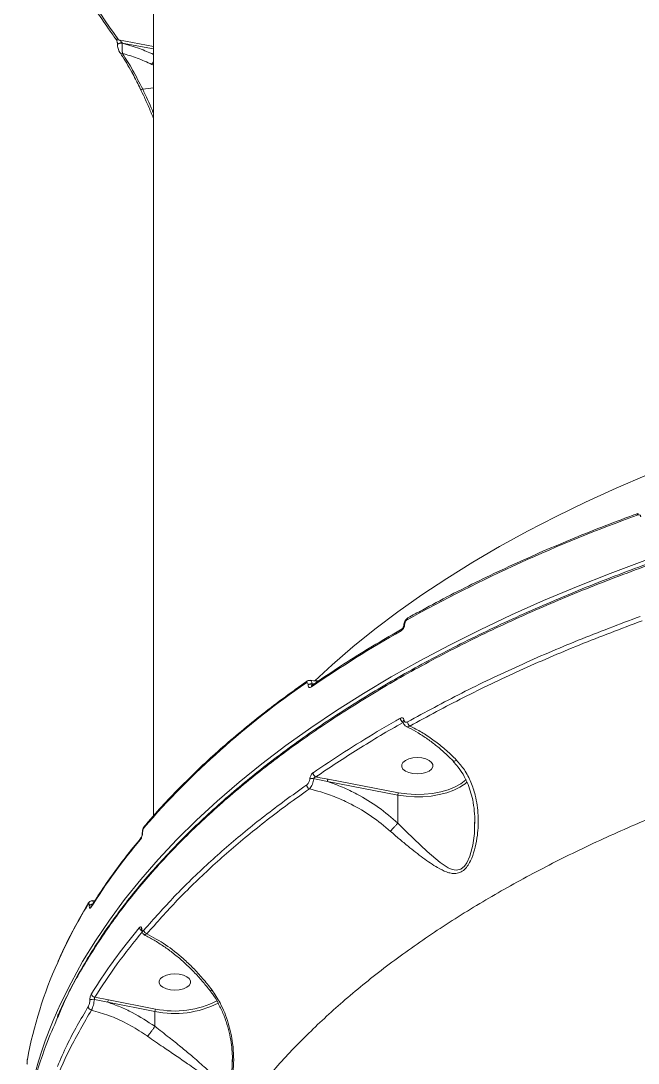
# Model space of a CAD drawing. Header units: millimetres. Extents: x -6104 to 7803, y -6013 to 4803.
# Drawn here: x 53.4 to 230.3, y 985.6 to 1284.2 of the extents above; entities that cross this region are included whole.
import ezdxf

# ---------------------------------------------------------------- set-up
doc = ezdxf.new("R2010")
doc.units = ezdxf.units.MM
doc.layers.add('DIKOM_ОБЪЕКТ', color=7, linetype='Continuous')

msp = doc.modelspace()

# ---------------------------------------------------------------- linework, layer by layer
at = {"layer": 'DIKOM_ОБЪЕКТ', "color": 7, "linetype": 'Continuous', "lineweight": 15}
for p, q in [((91.419, 1056.42), (91.419, 1318.53)), ((91.419, 1276.834), (81.432, 1278.686)), ((81.134, 1277.232), (81.134, 1277.306)), ((82.473, 1277.716), (82.473, 1277.791)), ((82.473, 1277.791), (91.419, 1276.132)), ((90.946, 1271.681), (91.419, 1271.47)), ((87.652, 1264.72), (87.647, 1264.73)), ((88.333, 1264.544), (91.419, 1264.916)), ((163.129, 1110.919), (163.129, 1110.966)), ((163.391, 1111.266), (163.391, 1111.313)), ((135.718, 1094.016), (135.718, 1093.947)), ((136.848, 1094.128), (136.848, 1094.196)), ((136.848, 1094.196), (137.401, 1094.176)), ((137.231, 1094.06), (136.848, 1094.128)), ((141.251, 1066.232), (161.451, 1062.326)), ((161.623, 1062.997), (141.426, 1066.902)), ((161.451, 1054.327), (161.451, 1062.326)), ((183.393, 1054.598), (183.389, 1054.207)), ((88.226, 1051.45), (88.226, 1051.518)), ((88.309, 1051.655), (88.309, 1051.724)), ((73.024, 1030.7), (73.024, 1030.653)), ((73.587, 1030.48), (73.585, 1030.478)), ((73.94, 1032.116), (74.584, 1032.043)), ((74.477, 1003.796), (78.329, 1003.004)), ((78.504, 1003.674), (74.584, 1004.415)), ((92.008, 1001.063), (78.504, 1003.674)), ((78.329, 1003.004), (91.835, 1000.393)), ((91.835, 996.109), (91.835, 1000.393)), ((113.99, 986.604), (113.977, 985.886))]:
    msp.add_line(p, q, dxfattribs=at)
at = {"layer": 'DIKOM_ОБЪЕКТ', "color": 7, "linetype": 'Continuous', "lineweight": 15, "flags": 128}
for points in [[(82.473, 1277.791), (82.195, 1277.82), (81.911, 1277.808), (81.646, 1277.756), (81.42, 1277.667), (81.252, 1277.549), (81.155, 1277.411), (81.134, 1277.309)], [(82.473, 1277.716), (82.195, 1277.746), (81.911, 1277.734), (81.646, 1277.681), (81.42, 1277.592), (81.252, 1277.474), (81.155, 1277.336), (81.134, 1277.228)], [(81.811, 1275.071), (81.807, 1275.075), (81.779, 1275.115)], [(232.874, 1154.132), (223.936, 1150.282), (215.229, 1146.294), (206.763, 1142.171), (198.545, 1137.917), (190.583, 1133.536), (182.884, 1129.032), (175.455, 1124.409), (168.303, 1119.671), (161.435, 1114.823), (154.858, 1109.87), (148.577, 1104.816), (142.598, 1099.665), (137.648, 1095.111)], [(232.175, 1129.549), (222.3, 1125.869), (212.636, 1122.043), (203.193, 1118.074), (193.976, 1113.966), (184.995, 1109.721), (176.257, 1105.344), (167.769, 1100.839), (159.539, 1096.208), (151.573, 1091.456), (143.878, 1086.588), (136.461, 1081.606), (129.327, 1076.516), (122.484, 1071.321), (115.936, 1066.026), (109.689, 1060.635), (103.748, 1055.153), (98.118, 1049.585), (92.805, 1043.935), (87.813, 1038.208), (83.145, 1032.409), (78.805, 1026.542), (74.799, 1020.613), (71.128, 1014.627), (67.795, 1008.588), (64.805, 1002.503), (63.946, 1000.604)], [(167.001, 1073.075), (165.734, 1072.981), (164.569, 1072.707), (163.601, 1072.275), (162.908, 1071.72), (162.547, 1071.087), (162.547, 1070.428), (162.908, 1069.795), (163.601, 1069.24), (164.569, 1068.808), (165.734, 1068.534), (167.001, 1068.44), (168.269, 1068.534), (169.434, 1068.808), (170.402, 1069.24), (171.095, 1069.795), (171.456, 1070.428), (171.456, 1071.087), (171.095, 1071.72), (170.402, 1072.275), (169.434, 1072.707), (168.269, 1072.981), (167.001, 1073.075)], [(181.008, 1066.774), (180.898, 1066.674), (179.508, 1065.618), (177.817, 1064.685), (175.867, 1063.898), (173.704, 1063.275), (171.38, 1062.832), (168.952, 1062.578), (166.477, 1062.521), (164.014, 1062.662), (161.623, 1062.997)], [(180.289, 1065.291), (180.694, 1065.587), (181.317, 1066.103)], [(161.451, 1062.326), (163.785, 1061.994), (166.188, 1061.841), (168.609, 1061.871), (170.995, 1062.083), (173.295, 1062.473), (175.459, 1063.032), (177.441, 1063.748), (179.199, 1064.606), (180.289, 1065.291)], [(183.389, 1054.207), (183.355, 1051.316), (182.898, 1048.032), (182.049, 1044.882), (181.193, 1042.978), (180.536, 1042.023), (179.488, 1041.135), (178.164, 1040.806), (176.983, 1041.012), (175.833, 1041.514), (173.566, 1043.014), (169.852, 1046.152), (166.011, 1049.786), (163.747, 1051.998), (161.451, 1054.3), (161.444, 1054.307), (161.444, 1054.307)], [(97.542, 1011.113), (96.274, 1011.019), (95.109, 1010.745), (94.141, 1010.313), (93.449, 1009.758), (93.088, 1009.125), (93.088, 1008.465), (93.449, 1007.832), (94.141, 1007.277), (95.109, 1006.845), (96.274, 1006.571), (97.542, 1006.477), (98.81, 1006.571), (99.975, 1006.845), (100.943, 1007.277), (101.636, 1007.832), (101.996, 1008.465), (101.996, 1009.125), (101.636, 1009.758), (100.943, 1010.313), (99.975, 1010.745), (98.81, 1011.019), (97.542, 1011.113)]]:
    msp.add_lwpolyline(points, dxfattribs=at)
at = {"layer": 'DIKOM_ОБЪЕКТ', "color": 7, "linetype": 'Continuous', "lineweight": 15}
for centre, radius, start, end in [((201.823, 1368.005), 149.907, 202.88976, 216.57193), ((81.235, 1279.444), 0.783, 218.89934, 284.57656), ((82.372, 1275.577), 0.756, 222.07578, 281.13259), ((88.125, 1265.144), 0.634, 221.85546, 289.19728), ((384.588, 714.916), 454.694, 109.86956, 119.0113), ((230.568, 1142.617), 0.527, 122.84998, 188.3191), ((163.553, 1110.918), 0.427, 112.38459, 173.65594), ((163.552, 1110.872), 0.425, 112.31174, 174.25572), ((164.639, 1112.608), 0.572, 124.32925, 185.13574), ((331.524, 810.489), 343.457, 119.50377, 124.56683), ((162.945, 1109.46), 0.57, 124.26444, 185.27426), ((273.872, 892.187), 245.271, 124.45502, 139.01553), ((135.708, 1094.468), 0.602, 127.80233, 183.65431), ((136.521, 1092.617), 1.613, 78.29417, 119.86871), ((136.521, 1092.549), 1.613, 78.29422, 119.86571), ((137.261, 1093.351), 0.604, 127.75984, 183.50227), ((163.585, 1084.423), 1.413, 181.96719, 241.6357), ((163.455, 1083.397), 0.525, 121.26531, 182.8244), ((165.633, 1083.366), 1.433, 182.15648, 239.26389), ((136.878, 1065.154), 1.938, 75.73369, 110.09407), ((138.456, 1068.783), 1.329, 182.6494, 246.64965), ((142.561, 1066.246), 1.311, 149.97967, 180.61091), ((136.645, 1065.32), 1.33, 182.88198, 244.86049), ((88.541, 1051.51), 0.315, 137.40638, 177.93747), ((88.54, 1051.443), 0.314, 137.34795, 179.47917), ((89.386, 1053.064), 0.666, 140.14467, 181.27937), ((220.22, 938.269), 173.107, 139.96384, 147.95983), ((88.347, 1049.64), 0.665, 139.83761, 181.31492), ((195.118, 956.084), 143.539, 148.50693, 156.01802), ((73.417, 1031.074), 0.695, 148.71957, 180.53916), ((73.853, 1029.939), 1.125, 84.80148, 137.44367), ((73.845, 1029.902), 1.113, 85.87602, 137.55156), ((74.175, 1030.112), 0.694, 148.35895, 180.56173), ((88.57, 1024.486), 1.127, 183.37412, 241.80226), ((88.422, 1023.789), 0.436, 144.67711, 183.22003), ((89.848, 1023.752), 1.169, 184.15792, 255.01612), ((177.073, 963.844), 123.898, 155.90528, 169.39438), ((74.059, 1002.246), 1.606, 74.91163, 123.00684), ((74.739, 1005.515), 1.111, 184.60998, 261.94674), ((79.64, 1003.018), 1.311, 149.98302, 180.60756), ((97.517, 1027.168), 26.68, 258.08243, 297.00232), ((171.372, 951.892), 117.954, 155.60832, 179.71581), ((73.839, 1001.838), 1.102, 184.55899, 259.40871), ((97.584, 1026.826), 27.051, 257.72855, 297.26302), ((93.164, 1000.407), 1.329, 150.43907, 180.62266)]:
    msp.add_arc(centre, radius, start, end, dxfattribs=at)
for points, knots in [([(80.625, 1278.952), (79.917, 1279.932), (77.863, 1282.771), (74.691, 1287.513), (71.211, 1293.191), (68.037, 1298.918), (65.223, 1304.587), (63.544, 1308.358), (62.785, 1310.202), (62.783, 1310.206)], [0, 0, 0, 0, 0.0962608, 0.2789442, 0.4616007, 0.6442139, 0.826779, 0.9996258, 1, 1, 1, 1]), ([(81.133, 1277.309), (81.133, 1277.343), (81.132, 1277.421), (81.113, 1277.604), (81.07, 1277.848), (80.99, 1278.156), (80.87, 1278.501), (80.727, 1278.802), (80.658, 1278.902), (80.628, 1278.946)], [0, 0, 0, 0, 0.0630768, 0.1467249, 0.2567428, 0.3960977, 0.580692, 0.8163993, 1, 1, 1, 1]), ([(82.473, 1277.791), (82.471, 1277.811), (82.467, 1277.856), (82.42, 1277.96), (82.301, 1278.115), (82.07, 1278.32), (81.767, 1278.523), (81.54, 1278.634), (81.432, 1278.686)], [0, 0, 0, 0, 0.043723, 0.0954516, 0.2159218, 0.4187953, 0.7240601, 1, 1, 1, 1]), ([(81.213, 1276.537), (81.212, 1276.542), (81.157, 1276.74), (81.119, 1276.992), (81.14, 1277.203), (81.142, 1277.228)], [0, 0, 0, 0, 0.0214044, 0.8808469, 1, 1, 1, 1]), ([(81.785, 1275.119), (81.749, 1275.17), (81.585, 1275.402), (81.383, 1275.866), (81.265, 1276.334), (81.213, 1276.537)], [0, 0, 0, 0, 0.1383609, 0.6256709, 1, 1, 1, 1]), ([(86.288, 1267.425), (85.928, 1268.116), (85.079, 1269.742), (83.744, 1272.044), (82.605, 1273.908), (81.968, 1274.829), (81.804, 1275.066)], [0, 0, 0, 0, 0.2387503, 0.5624126, 0.8873074, 1, 1, 1, 1]), ([(82.518, 1274.835), (82.505, 1275.002), (82.478, 1275.337), (82.456, 1276.057), (82.451, 1276.817), (82.46, 1277.382), (82.471, 1277.651), (82.473, 1277.716)], [0, 0, 0, 0, 0.2421033, 0.4844783, 0.7176378, 0.9313727, 1, 1, 1, 1]), ([(91.419, 1274.531), (90.092, 1275.116), (87.16, 1276.408), (84.131, 1277.253), (82.473, 1277.716)], [0, 0, 0, 0, 0.4528959, 1, 1, 1, 1]), ([(82.518, 1274.835), (83.937, 1274.408), (86.791, 1273.548), (89.556, 1272.306), (90.946, 1271.681)], [0, 0, 0, 0, 0.4973171, 1, 1, 1, 1]), ([(88.333, 1264.544), (87.369, 1266.456), (85.415, 1270.327), (83.492, 1273.32), (82.518, 1274.835)], [0, 0, 0, 0, 0.4937367, 1, 1, 1, 1]), ([(91.419, 1272.494), (91.401, 1272.458), (91.285, 1272.227), (91.129, 1271.963), (90.999, 1271.758), (90.955, 1271.693), (90.946, 1271.681)], [0, 0, 0, 0, 0.1037154, 0.6616498, 0.9379501, 1, 1, 1, 1]), ([(87.646, 1264.717), (87.319, 1265.399), (86.868, 1266.341), (86.414, 1267.19), (86.288, 1267.425)], [0, 0, 0, 0, 0.7236137, 1, 1, 1, 1]), ([(91.419, 1256.16), (91.111, 1256.909), (90.717, 1257.865), (89.861, 1259.962), (88.905, 1262.093), (88.029, 1263.916), (87.64, 1264.726)], [0, 0, 0, 0, 0.2502654, 0.3195693, 0.6975481, 1, 1, 1, 1]), ([(91.419, 1257.618), (91.313, 1257.89), (90.336, 1260.397), (89.277, 1262.59), (88.333, 1264.544)], [0, 0, 0, 0, 0.1084426, 1, 1, 1, 1]), ([(63.91, 998.908), (64.11, 999.385), (65.128, 1001.807), (67.263, 1006.13), (70.324, 1011.864), (73.704, 1017.532), (77.373, 1023.139), (81.339, 1028.687), (85.601, 1034.177), (90.16, 1039.611), (95.019, 1044.989), (100.178, 1050.314), (105.642, 1055.587), (111.398, 1060.798), (117.424, 1065.926), (123.7, 1070.951), (130.21, 1075.863), (136.957, 1080.663), (143.941, 1085.355), (151.165, 1089.939), (158.632, 1094.417), (166.341, 1098.792), (174.297, 1103.062), (182.5, 1107.231), (190.956, 1111.298), (199.656, 1115.261), (208.567, 1119.105), (217.657, 1122.813), (226.901, 1126.376), (236.295, 1129.794), (245.843, 1133.068), (255.548, 1136.2), (265.412, 1139.191), (275.439, 1142.042), (285.631, 1144.754), (295.99, 1147.327), (306.522, 1149.762), (317.222, 1152.058), (328.063, 1154.209), (338.998, 1156.205), (349.992, 1158.039), (361.032, 1159.71), (372.123, 1161.218), (383.271, 1162.566), (394.478, 1163.753), (405.748, 1164.781), (417.083, 1165.649), (428.487, 1166.357), (439.963, 1166.908), (451.514, 1167.293), (462.341, 1167.521), (469.318, 1167.542), (472.418, 1167.552)], [0, 0, 0, 0, 0.0050089, 0.025436, 0.045783, 0.0660727, 0.0863285, 0.1065727, 0.1268271, 0.1471077, 0.1674374, 0.1878383, 0.2083332, 0.2289378, 0.2495475, 0.2700461, 0.2904526, 0.31079, 0.3310811, 0.3513489, 0.3716164, 0.3919015, 0.4122247, 0.4326089, 0.4530769, 0.4736519, 0.4942679, 0.5147984, 0.5352284, 0.5555809, 0.5758793, 0.5961467, 0.6164061, 0.6366784, 0.6569812, 0.6773378, 0.6977713, 0.7183047, 0.7389179, 0.759486, 0.7799393, 0.8003083, 0.8206161, 0.840886, 0.8611412, 0.8814048, 0.9016921, 0.9220263, 0.9424307, 0.9629282, 0.9835284, 1, 1, 1, 1]), ([(63.969, 998.606), (64.505, 999.914), (66.644, 1005.134), (71.668, 1014.109), (79.097, 1025.594), (87.948, 1036.94), (98.108, 1048.118), (109.384, 1058.877), (121.702, 1069.191), (134.98, 1079.044), (149.432, 1088.595), (165.059, 1097.799), (181.834, 1106.612), (199.388, 1114.843), (217.641, 1122.476), (236.503, 1129.51), (256.279, 1136.059), (276.94, 1142.079), (298.434, 1147.537), (319.362, 1152.108), (339.569, 1155.887), (358.939, 1158.974), (378.644, 1161.586), (398.636, 1163.707), (418.696, 1165.319), (438.727, 1166.415), (456.596, 1166.978), (467.839, 1167.048), (472.417, 1167.077)], [0, 0, 0, 0, 0.013784, 0.0550016, 0.0961875, 0.1385697, 0.1809865, 0.2233687, 0.2645546, 0.3057722, 0.3469581, 0.3893402, 0.4317571, 0.4741392, 0.5153251, 0.5565426, 0.5977285, 0.6401106, 0.6825273, 0.7249095, 0.7607557, 0.7966438, 0.8325319, 0.8687601, 0.9049883, 0.9402989, 0.9756894, 1, 1, 1, 1]), ([(164.317, 1113.08), (165.692, 1113.845), (169.68, 1116.062), (176.457, 1119.646), (184.715, 1123.792), (193.194, 1127.818), (201.883, 1131.722), (210.775, 1135.502), (219.707, 1139.09), (226.253, 1141.58), (229.749, 1142.864), (230.282, 1143.06)], [0, 0, 0, 0, 0.0688509, 0.1996783, 0.3305047, 0.461329, 0.5921488, 0.722966, 0.8537784, 0.9777042, 1, 1, 1, 1]), ([(230.047, 1142.541), (230.186, 1142.578), (230.432, 1142.644), (230.728, 1142.577), (230.921, 1142.426), (231.004, 1142.242), (231.011, 1142.113), (231.013, 1142.074)], [0, 0, 0, 0, 0.3025816, 0.5346558, 0.7254754, 0.9170976, 1, 1, 1, 1]), ([(162.378, 1109.408), (162.491, 1109.486), (162.719, 1109.644), (163.022, 1110.037), (163.252, 1110.493), (163.373, 1110.923), (163.386, 1111.169), (163.391, 1111.266)], [0, 0, 0, 0, 0.2150406, 0.4299748, 0.6447182, 0.8592206, 1, 1, 1, 1]), ([(162.628, 1109.933), (162.628, 1109.933), (162.631, 1109.935), (162.689, 1109.973), (162.778, 1110.061), (162.894, 1110.209), (163.004, 1110.406), (163.083, 1110.615), (163.125, 1110.802), (163.126, 1110.88), (163.127, 1110.916)], [0, 0, 0, 0, 0.0187828, 0.1420586, 0.2654498, 0.4099692, 0.5680049, 0.7306518, 0.8740959, 1, 1, 1, 1]), ([(163.129, 1110.965), (163.129, 1110.965), (163.103, 1111.185), (163.215, 1111.668), (163.525, 1112.36), (163.928, 1112.859), (164.241, 1113.014), (164.327, 1113.057)], [0, 0, 0, 0, 0.0006221, 0.2706081, 0.5683396, 0.880801, 1, 1, 1, 1]), ([(163.391, 1111.313), (163.394, 1111.379), (163.402, 1111.544), (163.484, 1111.833), (163.638, 1112.137), (163.841, 1112.4), (163.993, 1112.504), (164.07, 1112.556)], [0, 0, 0, 0, 0.1422727, 0.3571012, 0.5715566, 0.7857253, 1, 1, 1, 1]), ([(230.847, 1113.524), (224.895, 1111.284), (212.989, 1106.805), (195.984, 1099.45), (179.584, 1091.675), (169.328, 1086.1), (164.201, 1083.312)], [0, 0, 0, 0, 0.2485951, 0.4971901, 0.7485949, 1, 1, 1, 1]), ([(164.9, 1082.134), (169.959, 1084.885), (180.075, 1090.386), (196.363, 1098.122), (213.381, 1105.496), (225.392, 1110.017), (231.398, 1112.277)], [0, 0, 0, 0, 0.2485957, 0.497191, 0.7485953, 1, 1, 1, 1]), ([(136.891, 1093.829), (138.108, 1094.662), (141.636, 1097.079), (147.672, 1101.001), (155.018, 1105.545), (160.102, 1108.477), (162.625, 1109.931)], [0, 0, 0, 0, 0.1499026, 0.4347214, 0.7195444, 1, 1, 1, 1]), ([(91.517, 900.715), (91.529, 903.24), (91.559, 909.471), (92.903, 919.386), (95.439, 930.417), (99.219, 941.457), (104.232, 952.467), (110.507, 963.409), (117.893, 974.028), (126.334, 984.298), (135.754, 994.198), (146.315, 1003.903), (158.032, 1013.369), (170.89, 1022.557), (184.596, 1031.258), (199.077, 1039.454), (214.251, 1047.14), (230.377, 1054.448), (247.439, 1061.335), (265.398, 1067.768), (282.646, 1073.22), (298.967, 1077.804), (314.24, 1081.65), (329.87, 1085.149), (345.804, 1088.286), (361.966, 1091.048), (378.37, 1093.431), (395, 1095.465), (406.243, 1096.494), (411.865, 1097.009)], [0, 0, 0, 0, 0.0269365, 0.0664877, 0.1060694, 0.1456204, 0.1863268, 0.2270666, 0.267773, 0.3071933, 0.3466441, 0.3860645, 0.426635, 0.4672387, 0.5078092, 0.547136, 0.5864932, 0.62582, 0.6662928, 0.7067987, 0.7472715, 0.7786849, 0.8100985, 0.8417626, 0.8734268, 0.9049435, 0.93646, 0.96823, 1, 1, 1, 1]), ([(88.874, 1053.49), (89.696, 1054.445), (92.079, 1057.214), (96.243, 1061.743), (101.456, 1067.052), (106.953, 1072.284), (112.726, 1077.435), (118.769, 1082.503), (125.082, 1087.481), (130.635, 1091.619), (134.12, 1094.082), (135.34, 1094.944)], [0, 0, 0, 0, 0.0652904, 0.1892537, 0.3132288, 0.4372174, 0.5612163, 0.6852231, 0.8092359, 0.9332524, 1, 1, 1, 1]), ([(135.108, 1094.43), (135.179, 1094.47), (135.322, 1094.55), (135.511, 1094.526), (135.647, 1094.394), (135.71, 1094.205), (135.716, 1094.064), (135.718, 1094.016)], [0, 0, 0, 0, 0.2288227, 0.4578552, 0.6785278, 0.8883588, 1, 1, 1, 1]), ([(135.347, 1094.931), (135.395, 1094.969), (135.579, 1095.114), (135.921, 1095.237), (136.211, 1095.211), (136.324, 1095.2)], [0, 0, 0, 0, 0.1750885, 0.6785602, 1, 1, 1, 1]), ([(135.718, 1093.947), (135.72, 1093.875), (135.729, 1093.66), (135.826, 1093.37), (136.037, 1093.169), (136.328, 1093.131), (136.548, 1093.253), (136.658, 1093.314)], [0, 0, 0, 0, 0.1083007, 0.3204278, 0.5430698, 0.7715544, 1, 1, 1, 1]), ([(136.848, 1094.196), (136.841, 1094.295), (136.82, 1094.578), (136.704, 1094.945), (136.523, 1095.194), (136.372, 1095.191), (136.319, 1095.19)], [0, 0, 0, 0, 0.1700056, 0.4896652, 0.8232535, 1, 1, 1, 1]), ([(136.325, 1095.249), (136.962, 1095.161), (137.744, 1095.052), (138.513, 1095.034), (138.657, 1095.031)], [0, 0, 0, 0, 0.8128648, 1, 1, 1, 1]), ([(136.927, 1093.938), (136.927, 1093.938), (136.898, 1093.958), (136.876, 1094.001), (136.852, 1094.067), (136.849, 1094.103), (136.848, 1094.128)], [0, 0, 0, 0, 0.0010525, 0.5120089, 0.6720702, 1, 1, 1, 1]), ([(136.892, 1093.828), (136.886, 1093.824), (136.879, 1093.819), (136.891, 1093.829), (136.891, 1093.829)], [0, 0, 0, 0, 0.9755986, 1, 1, 1, 1]), ([(162.172, 1084.374), (161.726, 1084.12), (159.491, 1082.846), (154.058, 1079.662), (146.054, 1074.738), (140.105, 1070.728), (137.129, 1068.722)], [0, 0, 0, 0, 0.05076994, 0.25385504, 0.62669803, 1, 1, 1, 1]), ([(163.182, 1083.846), (163.178, 1083.872), (163.153, 1084.03), (163.052, 1084.276), (162.819, 1084.474), (162.514, 1084.525), (162.286, 1084.425), (162.172, 1084.374)], [0, 0, 0, 0, 0.0479412, 0.2856365, 0.5236181, 0.7617721, 1, 1, 1, 1]), ([(137.93, 1067.563), (141.912, 1070.238), (149.884, 1075.595), (158.567, 1080.649), (162.913, 1083.179)], [0, 0, 0, 0, 0.4994493, 1, 1, 1, 1]), ([(162.93, 1083.364), (162.929, 1083.374), (162.926, 1083.396), (162.928, 1083.39), (162.928, 1083.387)], [0, 0, 0, 0, 0.4649931, 1, 1, 1, 1]), ([(163.865, 1082.028), (163.74, 1082.089), (163.432, 1082.238), (163.119, 1082.704), (162.941, 1083.105), (162.941, 1083.347), (162.941, 1083.372)], [0, 0, 0, 0, 0.24148926, 0.59209862, 0.95768819, 1, 1, 1, 1]), ([(164.201, 1083.312), (164.086, 1083.262), (163.856, 1083.162), (163.549, 1083.214), (163.314, 1083.413), (163.212, 1083.66), (163.187, 1083.819), (163.182, 1083.846)], [0, 0, 0, 0, 0.2378089, 0.4755178, 0.7135148, 0.9515161, 1, 1, 1, 1]), ([(177.338, 1072.046), (176.611, 1072.774), (175.07, 1074.319), (172.597, 1076.435), (169.97, 1078.432), (167.295, 1080.165), (165.248, 1081.347), (164.105, 1081.859), (163.859, 1081.97)], [0, 0, 0, 0, 0.1729459, 0.3666759, 0.5606676, 0.7542954, 0.9471561, 1, 1, 1, 1]), ([(163.873, 1081.995), (163.874, 1081.995), (163.998, 1081.889), (164.352, 1081.894), (164.718, 1082.054), (164.9, 1082.134)], [0, 0, 0, 0, 0.0009582, 0.5003382, 1, 1, 1, 1]), ([(178.268, 1072.351), (178.036, 1072.586), (176.85, 1073.787), (174.617, 1075.829), (171.492, 1078.273), (168.239, 1080.432), (166.018, 1081.565), (164.9, 1082.134)], [0, 0, 0, 0, 0.0563932, 0.2882926, 0.5227687, 0.7600057, 1, 1, 1, 1]), ([(159.322, 1051.961), (160.162, 1051.228), (161.854, 1049.75), (164.989, 1047.168), (168.689, 1044.287), (172.304, 1041.793), (174.966, 1040.426), (176.712, 1039.908), (178.125, 1039.799), (179.552, 1040.207), (180.823, 1041.25), (181.822, 1042.656), (182.815, 1044.699), (183.671, 1047.449), (184.403, 1051.548), (184.594, 1056.581), (183.891, 1061.726), (182.457, 1066.097), (180.708, 1069.527), (179.046, 1071.45), (178.268, 1072.351)], [0, 0, 0, 0, 0.051565, 0.1038947, 0.1938056, 0.2863973, 0.3436973, 0.3727586, 0.4024675, 0.4366783, 0.4671095, 0.496462, 0.5269705, 0.5803764, 0.6349471, 0.725167, 0.8181224, 0.8802027, 0.9438891, 1, 1, 1, 1]), ([(183.487, 1054.212), (183.492, 1054.326), (183.548, 1055.537), (183.389, 1057.807), (182.951, 1060.831), (182.256, 1063.546), (181.345, 1066.005), (180.157, 1068.303), (178.81, 1070.342), (177.746, 1071.49), (177.277, 1071.997)], [0, 0, 0, 0, 0.0175439, 0.1869228, 0.3500687, 0.489976, 0.6205507, 0.7583103, 0.8934451, 1, 1, 1, 1]), ([(178.268, 1072.351), (178.238, 1072.333), (178.106, 1072.25), (177.823, 1072.097), (177.507, 1071.985), (177.414, 1072.056), (177.373, 1072.087)], [0, 0, 0, 0, 0.0663691, 0.2940742, 0.6941109, 1, 1, 1, 1]), ([(136.212, 1066.974), (136.189, 1066.821), (136.144, 1066.515), (135.961, 1066.046), (135.714, 1065.632), (135.485, 1065.379), (135.35, 1065.278), (135.316, 1065.253)], [0, 0, 0, 0, 0.2263566, 0.4527236, 0.6823815, 0.9207717, 1, 1, 1, 1]), ([(136.08, 1064.116), (136.126, 1064.16), (136.312, 1064.337), (136.63, 1064.776), (136.978, 1065.481), (137.244, 1066.269), (137.318, 1066.777), (137.355, 1067.032)], [0, 0, 0, 0, 0.0780749, 0.3139747, 0.5432084, 0.7710791, 1, 1, 1, 1]), ([(137.129, 1068.722), (137.094, 1068.696), (136.955, 1068.594), (136.719, 1068.335), (136.467, 1067.913), (136.281, 1067.438), (136.235, 1067.129), (136.212, 1066.974)], [0, 0, 0, 0, 0.0795931, 0.319483, 0.5497945, 0.7748555, 1, 1, 1, 1]), ([(137.355, 1067.032), (137.366, 1067.076), (137.379, 1067.127), (137.433, 1067.228), (137.518, 1067.337), (137.677, 1067.46), (137.821, 1067.531), (137.908, 1067.557), (137.93, 1067.563)], [0, 0, 0, 0, 0.1726707, 0.1993746, 0.4134515, 0.6505657, 0.911795, 1, 1, 1, 1]), ([(137.355, 1067.032), (137.434, 1067.016), (138.733, 1066.759), (140.031, 1066.487), (141.251, 1066.232)], [0, 0, 0, 0, 0.0607889, 1, 1, 1, 1]), ([(141.426, 1066.902), (140.682, 1067.043), (139.518, 1067.265), (138.351, 1067.484), (137.93, 1067.563)], [0, 0, 0, 0, 0.6388992, 1, 1, 1, 1]), ([(161.451, 1054.327), (159.644, 1055.873), (155.981, 1059.006), (150.507, 1062.3), (145.552, 1064.697), (142.69, 1065.719), (141.251, 1066.232)], [0, 0, 0, 0, 0.30014373, 0.60821969, 0.80309632, 1, 1, 1, 1]), ([(135.316, 1065.253), (133.224, 1063.767), (127.106, 1059.419), (117.58, 1051.984), (107.035, 1042.837), (97.29, 1033.413), (91.552, 1026.915), (88.682, 1023.667)], [0, 0, 0, 0, 0.1144544, 0.3347649, 0.5550759, 0.7775379, 1, 1, 1, 1]), ([(89.546, 1022.623), (92.38, 1025.833), (98.05, 1032.254), (107.729, 1041.629), (118.273, 1050.79), (127.848, 1058.267), (133.992, 1062.633), (136.08, 1064.116)], [0, 0, 0, 0, 0.2203112, 0.4406218, 0.6630838, 0.8855459, 1, 1, 1, 1]), ([(136.08, 1064.116), (137.17, 1063.843), (139.751, 1063.197), (143.79, 1061.755), (148.702, 1059.502), (154.048, 1056.363), (157.549, 1053.441), (159.322, 1051.961)], [0, 0, 0, 0, 0.1301676, 0.3081381, 0.4882731, 0.7408508, 1, 1, 1, 1]), ([(161.451, 1062.326), (161.453, 1062.377), (161.457, 1062.479), (161.486, 1062.649), (161.53, 1062.808), (161.575, 1062.916), (161.606, 1062.972), (161.619, 1062.991), (161.623, 1062.997)], [0, 0, 0, 0, 0.2146383, 0.4292705, 0.6439445, 0.8585835, 0.9552179, 1, 1, 1, 1]), ([(159.322, 1051.961), (159.335, 1051.978), (159.472, 1052.154), (159.793, 1052.546), (160.336, 1053.164), (160.922, 1053.792), (161.27, 1054.135), (161.444, 1054.307)], [0, 0, 0, 0, 0.0262344, 0.263099, 0.5087369, 0.7543627, 1, 1, 1, 1]), ([(161.444, 1054.307), (161.446, 1054.309), (161.45, 1054.315), (161.451, 1054.323), (161.451, 1054.327)], [0, 0, 0, 0, 0.4121388, 1, 1, 1, 1]), ([(87.682, 1049.624), (87.738, 1049.699), (87.862, 1049.868), (88.039, 1050.252), (88.188, 1050.72), (88.289, 1051.213), (88.302, 1051.508), (88.309, 1051.655)], [0, 0, 0, 0, 0.1741754, 0.3895814, 0.5957962, 0.7978758, 1, 1, 1, 1]), ([(87.838, 1050.068), (87.84, 1050.07), (87.844, 1050.075), (87.897, 1050.153), (87.975, 1050.308), (88.072, 1050.557), (88.158, 1050.865), (88.21, 1051.163), (88.227, 1051.365), (88.225, 1051.434), (88.224, 1051.446)], [0, 0, 0, 0, 0.0605237, 0.1706745, 0.3102722, 0.4724496, 0.65689, 0.8237911, 0.9682152, 1, 1, 1, 1]), ([(88.231, 1051.521), (88.23, 1051.558), (88.22, 1051.79), (88.297, 1052.269), (88.507, 1052.903), (88.69, 1053.315), (88.866, 1053.471), (88.883, 1053.485)], [0, 0, 0, 0, 0.0550598, 0.3415678, 0.6395417, 0.967015, 1, 1, 1, 1]), ([(88.309, 1051.724), (88.313, 1051.821), (88.322, 1052.015), (88.388, 1052.339), (88.486, 1052.643), (88.602, 1052.892), (88.683, 1053), (88.72, 1053.049)], [0, 0, 0, 0, 0.2039703, 0.4080172, 0.6135148, 0.8265311, 1, 1, 1, 1]), ([(73.584, 1030.476), (74.213, 1031.471), (76.034, 1034.353), (79.28, 1039.08), (83.38, 1044.621), (86.354, 1048.255), (87.834, 1050.062)], [0, 0, 0, 0, 0.1499047, 0.4342805, 0.7187031, 1, 1, 1, 1]), ([(64.058, 1014.712), (64.726, 1016.202), (66.261, 1019.625), (68.975, 1024.834), (71.291, 1028.909), (72.601, 1031.069), (72.822, 1031.434)], [0, 0, 0, 0, 0.2646346, 0.608122, 0.9337349, 1, 1, 1, 1]), ([(72.722, 1031.068), (72.756, 1031.113), (72.823, 1031.205), (72.914, 1031.205), (72.982, 1031.099), (73.019, 1030.916), (73.023, 1030.762), (73.024, 1030.7)], [0, 0, 0, 0, 0.2142888, 0.4284346, 0.6428993, 0.8577291, 1, 1, 1, 1]), ([(72.831, 1031.43), (72.857, 1031.476), (72.943, 1031.633), (73.176, 1031.857), (73.537, 1032.02), (73.817, 1032.077), (73.948, 1032.035), (73.952, 1032.033)], [0, 0, 0, 0, 0.1281748, 0.4351192, 0.7086421, 0.9893433, 1, 1, 1, 1]), ([(73.024, 1030.653), (73.026, 1030.562), (73.032, 1030.332), (73.086, 1030.059), (73.189, 1029.899), (73.326, 1029.899), (73.429, 1030.036), (73.481, 1030.105)], [0, 0, 0, 0, 0.1407879, 0.3552818, 0.5700319, 0.7849541, 1, 1, 1, 1]), ([(74.246, 1031.514), (74.225, 1031.616), (74.173, 1031.863), (74.055, 1032.032), (73.959, 1032.016), (73.93, 1032.01)], [0, 0, 0, 0, 0.3266127, 0.7949102, 1, 1, 1, 1]), ([(87.445, 1024.42), (87.183, 1024.104), (85.873, 1022.525), (82.743, 1018.605), (78.277, 1012.609), (75.181, 1007.821), (73.632, 1005.426)], [0, 0, 0, 0, 0.0507672, 0.2538476, 0.6266961, 1, 1, 1, 1]), ([(88.067, 1024.041), (88.065, 1024.058), (88.052, 1024.206), (87.996, 1024.445), (87.853, 1024.624), (87.661, 1024.633), (87.517, 1024.491), (87.445, 1024.42)], [0, 0, 0, 0, 0.029925, 0.2617841, 0.503934, 0.7520096, 1, 1, 1, 1]), ([(74.584, 1004.415), (76.662, 1007.611), (80.824, 1014.011), (85.849, 1020.244), (88.364, 1023.364)], [0, 0, 0, 0, 0.4994495, 1, 1, 1, 1]), ([(87.986, 1023.758), (87.985, 1023.776), (87.982, 1023.83), (87.972, 1023.858), (87.976, 1023.848), (87.976, 1023.847)], [0, 0, 0, 0, 0.321117, 0.93364, 1, 1, 1, 1]), ([(88.78, 1022.415), (88.695, 1022.453), (88.482, 1022.549), (88.246, 1022.85), (88.052, 1023.255), (88.012, 1023.582), (87.99, 1023.765)], [0, 0, 0, 0, 0.1595538, 0.3984699, 0.6625662, 1, 1, 1, 1]), ([(88.682, 1023.667), (88.611, 1023.597), (88.467, 1023.458), (88.277, 1023.467), (88.136, 1023.642), (88.081, 1023.876), (88.068, 1024.023), (88.067, 1024.041)], [0, 0, 0, 0, 0.2478546, 0.4958978, 0.7364495, 0.9670369, 1, 1, 1, 1]), ([(107.674, 1006.256), (107.015, 1007.095), (105.618, 1008.874), (103.31, 1011.408), (100.802, 1013.889), (98.17, 1016.191), (95.445, 1018.3), (92.654, 1020.169), (90.413, 1021.508), (89.111, 1022.127), (88.755, 1022.297)], [0, 0, 0, 0, 0.1204404, 0.25513486, 0.39153933, 0.52940083, 0.6683375, 0.80787412, 0.94742353, 1, 1, 1, 1]), ([(88.795, 1022.399), (88.9, 1022.37), (89.123, 1022.308), (89.399, 1022.514), (89.546, 1022.623)], [0, 0, 0, 0, 0.4703646, 1, 1, 1, 1]), ([(108.207, 1006.469), (107.317, 1007.613), (105.597, 1009.825), (102.81, 1012.832), (99.312, 1016.152), (94.891, 1019.667), (91.343, 1021.629), (89.546, 1022.623)], [0, 0, 0, 0, 0.1647941, 0.3184406, 0.4735198, 0.7333099, 1, 1, 1, 1]), ([(89.789, 993.224), (90.52, 992.711), (91.993, 991.678), (94.702, 989.827), (97.85, 987.687), (101.562, 985.14), (105.231, 982.586), (108.288, 980.515), (110.549, 979.341), (112.021, 979.138), (113.088, 979.845), (113.859, 981.398), (114.351, 984.028), (114.459, 987.42), (114.101, 991.892), (112.972, 997.131), (110.972, 1002.325), (109.009, 1005.267), (108.207, 1006.469)], [0, 0, 0, 0, 0.0400994, 0.0808881, 0.1499719, 0.2211627, 0.3125702, 0.4066968, 0.4681058, 0.5184495, 0.550952, 0.5857535, 0.6308472, 0.6885499, 0.7478281, 0.8397944, 0.934576, 1, 1, 1, 1]), ([(107.715, 1006.29), (107.74, 1006.279), (107.791, 1006.254), (108.02, 1006.364), (108.181, 1006.454), (108.207, 1006.469)], [0, 0, 0, 0, 0.425511, 0.9080553, 1, 1, 1, 1]), ([(73.184, 1003.593), (73.172, 1003.43), (73.149, 1003.106), (73.053, 1002.596), (72.925, 1002.141), (72.813, 1001.876), (72.751, 1001.769), (72.74, 1001.75)], [0, 0, 0, 0, 0.2364067, 0.4729252, 0.7098796, 0.9468168, 1, 1, 1, 1]), ([(73.632, 1005.426), (73.62, 1005.406), (73.556, 1005.3), (73.443, 1005.035), (73.314, 1004.584), (73.219, 1004.076), (73.196, 1003.754), (73.184, 1003.593)], [0, 0, 0, 0, 0.054605, 0.2913698, 0.5278195, 0.7639677, 1, 1, 1, 1]), ([(73.636, 1000.754), (73.656, 1000.786), (73.767, 1000.961), (73.97, 1001.399), (74.209, 1002.149), (74.396, 1002.992), (74.45, 1003.528), (74.477, 1003.796)], [0, 0, 0, 0, 0.0531651, 0.28999774, 0.52682899, 0.76336879, 1, 1, 1, 1]), ([(74.477, 1003.796), (74.479, 1003.851), (74.484, 1003.959), (74.506, 1004.129), (74.537, 1004.282), (74.565, 1004.372), (74.581, 1004.408), (74.584, 1004.415)], [0, 0, 0, 0, 0.2355471, 0.4716029, 0.708258, 0.9453189, 1, 1, 1, 1]), ([(114.027, 985.887), (114.032, 985.981), (114.068, 986.717), (114.009, 988.36), (113.787, 990.857), (113.282, 993.728), (112.491, 996.784), (111.389, 999.862), (109.97, 1002.775), (108.729, 1004.901), (107.87, 1005.974), (107.656, 1006.242)], [0, 0, 0, 0, 0.0137731, 0.1082713, 0.2319377, 0.3653858, 0.5103259, 0.6656681, 0.8135288, 0.9535329, 1, 1, 1, 1]), ([(56.154, 956.022), (56.946, 959.789), (58.531, 967.323), (62.399, 978.561), (67.272, 989.738), (71.515, 997.082), (73.636, 1000.754)], [0, 0, 0, 0, 0.2485967, 0.4971938, 0.7485967, 1, 1, 1, 1]), ([(72.74, 1001.75), (70.597, 998.116), (67.257, 992.453), (64.794, 986.673), (63.911, 984.602)], [0, 0, 0, 0, 0.6416771, 1, 1, 1, 1]), ([(73.636, 1000.754), (75.323, 1000.27), (78.73, 999.292), (83.744, 997.021), (87.41, 994.886), (89.374, 993.514), (89.789, 993.224)], [0, 0, 0, 0, 0.2991604, 0.6039868, 0.9163479, 1, 1, 1, 1]), ([(91.835, 996.109), (89.7, 997.497), (86.491, 999.584), (81.886, 1001.721), (79.518, 1002.575), (78.329, 1003.004)], [0, 0, 0, 0, 0.4971342, 0.7475356, 1, 1, 1, 1]), ([(53.549, 950.721), (53.51, 951.825), (53.329, 957.041), (54.343, 966.368), (56.711, 978.643), (59.915, 989.412), (62.826, 996.013), (63.969, 998.606)], [0, 0, 0, 0, 0.0686251, 0.323981, 0.5795452, 0.8349015, 1, 1, 1, 1]), ([(91.833, 996.103), (91.694, 995.905), (91.415, 995.507), (90.92, 994.807), (90.437, 994.126), (90.073, 993.618), (89.876, 993.343), (89.805, 993.246), (89.789, 993.224)], [0, 0, 0, 0, 0.2114838, 0.4229642, 0.6344482, 0.8459285, 0.9647846, 1, 1, 1, 1]), ([(91.833, 996.103), (91.834, 996.104), (91.835, 996.106), (91.835, 996.108), (91.835, 996.109)], [0, 0, 0, 0, 0.6559785, 1, 1, 1, 1]), ([(113.977, 985.886), (113.979, 985.347), (113.985, 983.928), (113.667, 982.134), (113.221, 981.051), (112.766, 980.431), (112.235, 980.144), (111.518, 980.235), (110.485, 980.699), (108.718, 982.049), (105.978, 984.499), (102.687, 987.385), (99.279, 990.226), (96.411, 992.523), (93.885, 994.495), (92.526, 995.571), (91.834, 996.103), (91.833, 996.103)], [0, 0, 0, 0, 0.03987459, 0.1051013, 0.14247315, 0.1535166, 0.19884462, 0.23522308, 0.27264783, 0.3661018, 0.50915402, 0.6557985, 0.76428893, 0.87524731, 0.93716677, 0.99994949, 1, 1, 1, 1]), ([(55.182, 985.22), (55.183, 985.306), (55.184, 985.478), (55.198, 985.771), (55.219, 986.067), (55.249, 986.365), (55.274, 986.55), (55.29, 986.635), (55.292, 986.647)], [0, 0, 0, 0, 0.1673355, 0.3344548, 0.5091441, 0.7130687, 0.9577321, 1, 1, 1, 1])]:
    msp.add_open_spline(points, degree=3, knots=knots, dxfattribs=at)

doc.saveas('drawing.dxf')
